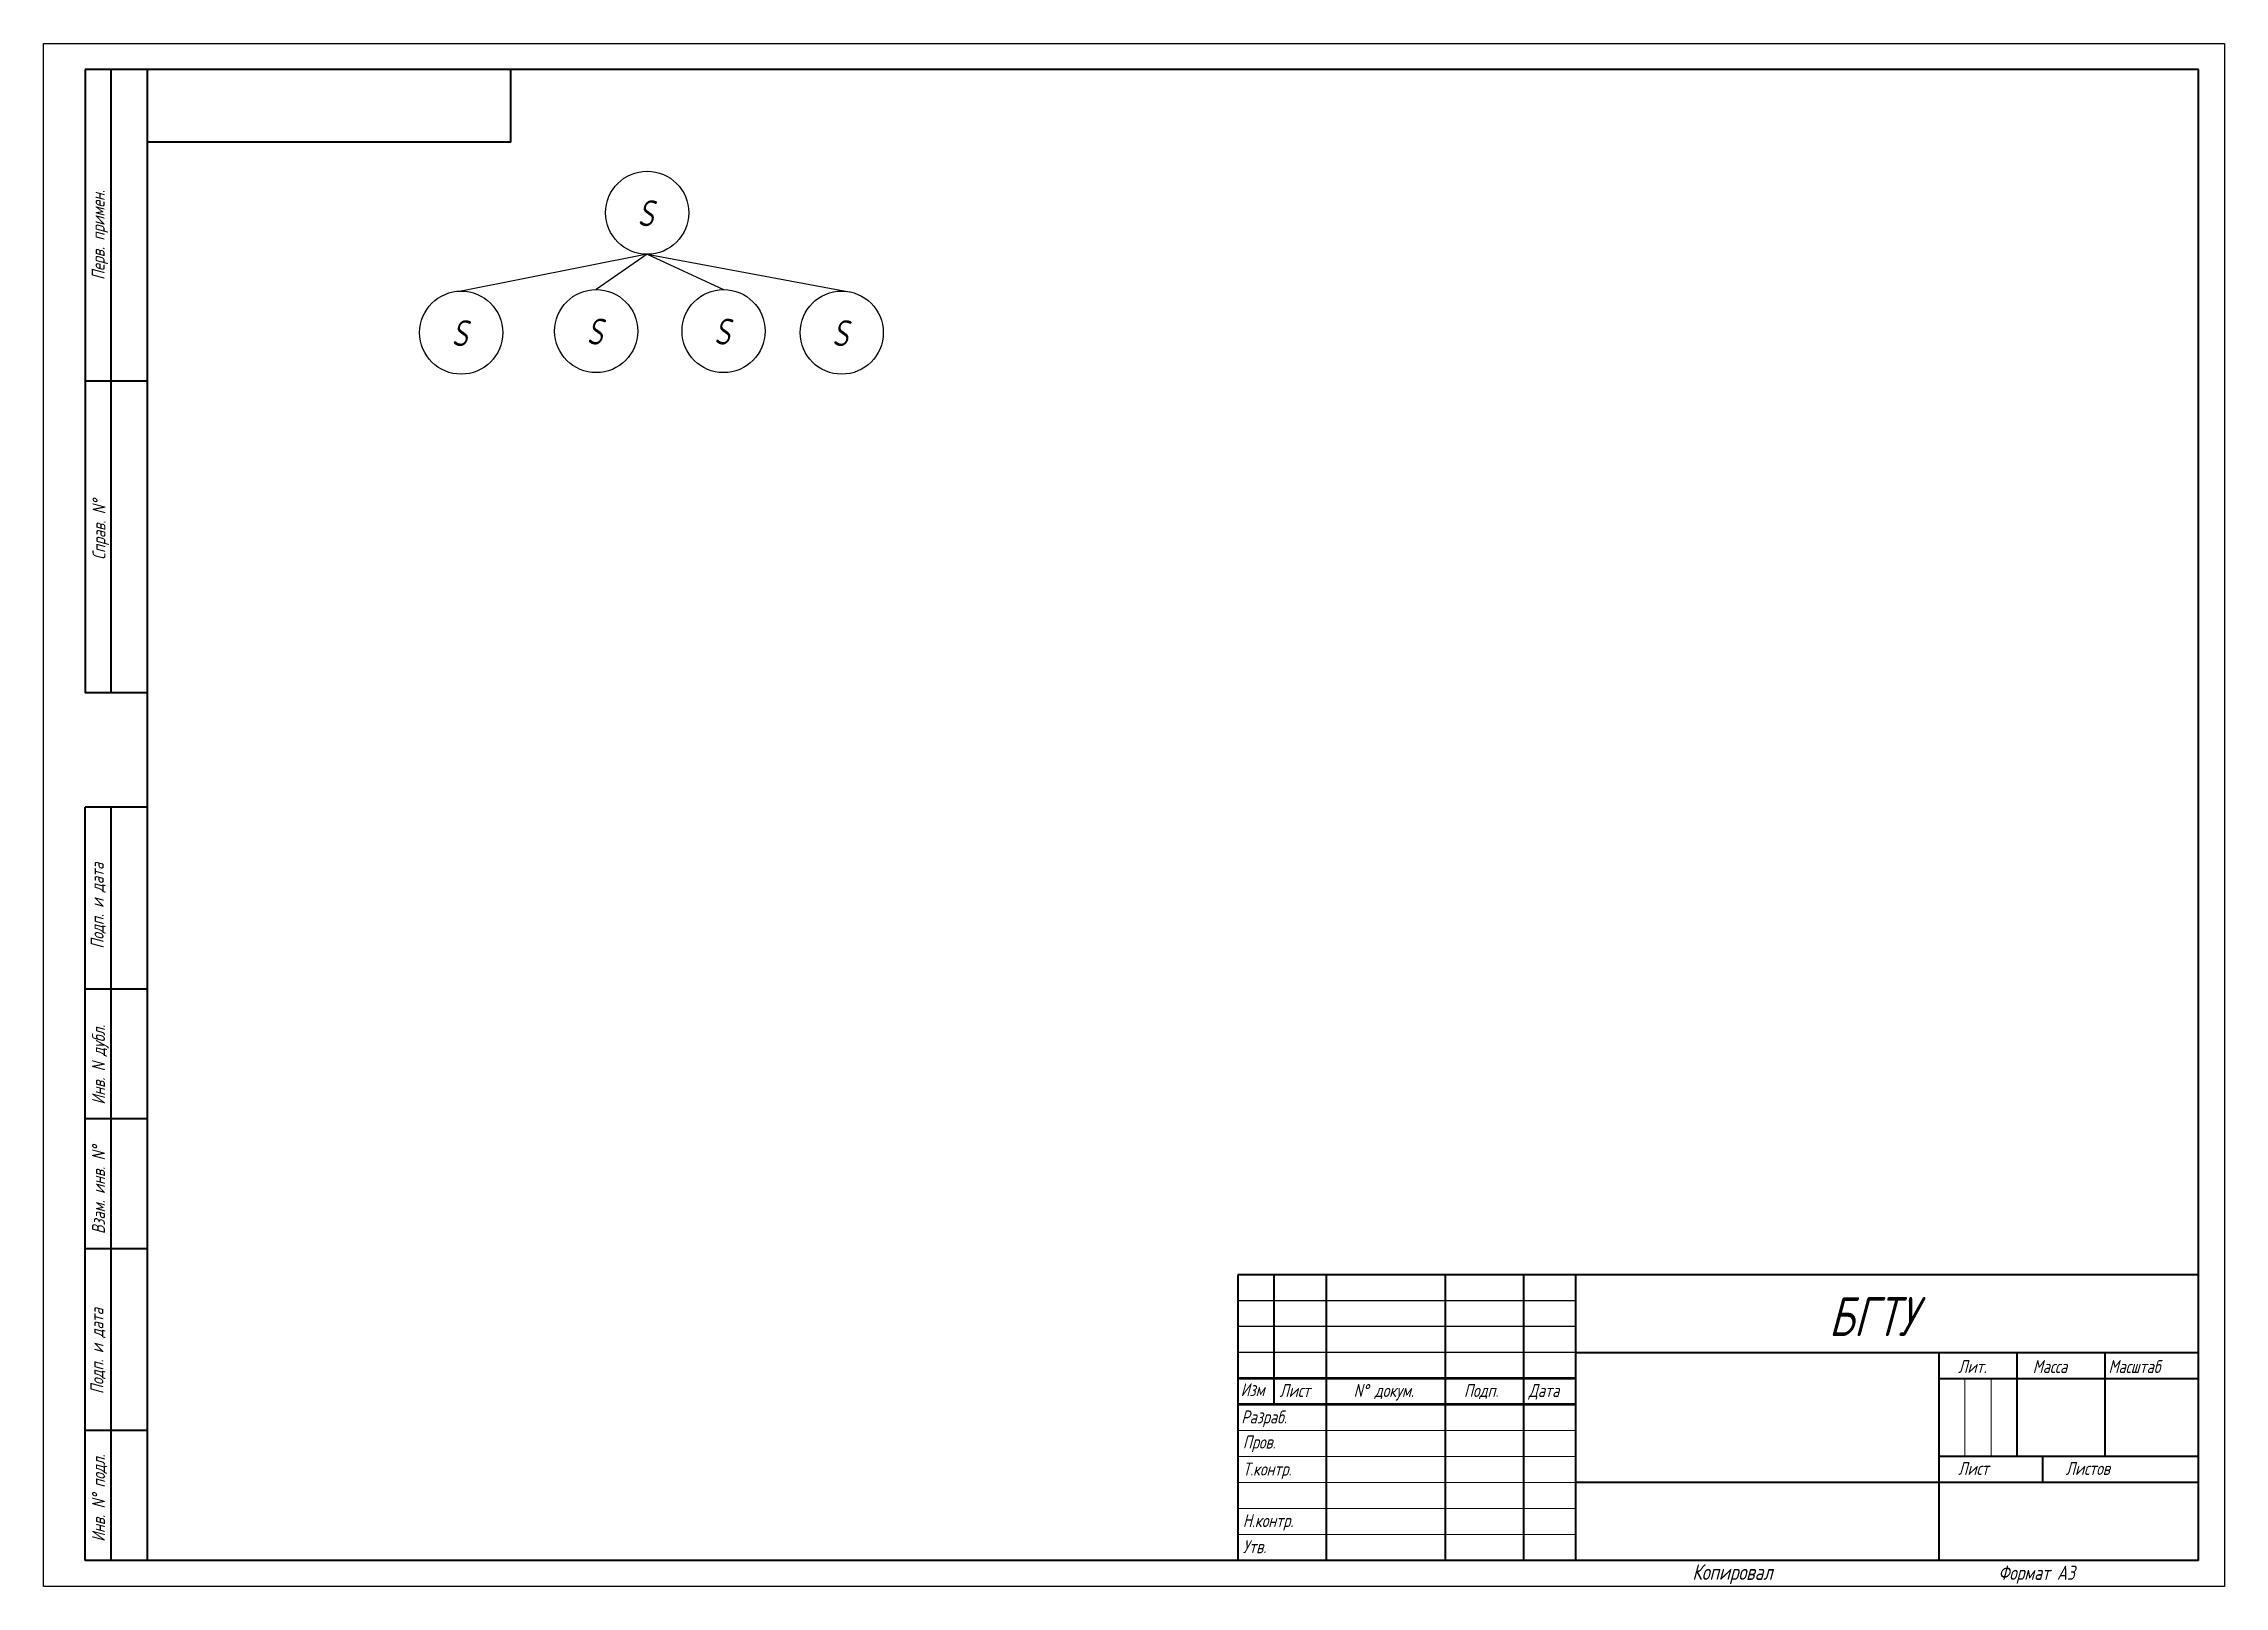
# Model space of a CAD drawing. Extents: x 2173 to 2593, y 74 to 371.
import ezdxf

# ---------------------------------------------------------------- set-up
doc = ezdxf.new("R2010")
doc.units = 0
doc.header["$MEASUREMENT"] = 0
doc.layers.get('0').update_dxf_attribs({"linetype": 'CONTINUOUS'})
doc.layers.add('KONTUR', color=7, linetype='CONTINUOUS')
for name, color, linetype, lineweight in [('Основная', 7, 'CONTINUOUS', 40), ('текст', 7, 'CONTINUOUS', 30), ('тонкая', 7, 'CONTINUOUS', 20)]:
    doc.layers.add(name, color=color, linetype=linetype, lineweight=lineweight)
doc.styles.add('стиль рамки', font='romans.shx', dxfattribs={"width": 0.75, "oblique": 15, "height": 3.5})

msp = doc.modelspace()

# ---------------------------------------------------------------- linework, layer by layer
for p, q in [((2288.78, 330.01), (2252.96, 322.93)), ((2288.78, 330.01), (2278.96, 323.23)), ((2288.78, 330.01), (2303.49, 323.23)), ((2288.78, 330.01), (2327.71, 322.8)), ((2467.54, 128.57), (2402.54, 128.57)), ((2467.54, 123.57), (2402.54, 123.57)), ((2467.54, 118.57), (2402.54, 118.57)), ((2537.54, 78.57), (2537.54, 78.57))]:
    msp.add_line(p, q)
at = {"lineweight": 50}
for p, q in [((2467.54, 113.57), (2402.54, 113.57)), ((2467.54, 108.57), (2402.54, 108.57))]:
    msp.add_line(p, q, dxfattribs=at)
for centre in [(2288.78, 338.01), (2252.96, 314.93), (2278.96, 315.23), (2303.49, 315.23), (2326.25, 314.93)]:
    msp.add_circle(centre, 8)
at = {"layer": 'KONTUR'}
for p, q in [((2172.54, 73.57), (2172.54, 370.57)), ((2172.54, 370.57), (2592.54, 370.57)), ((2592.54, 370.57), (2592.54, 73.57)), ((2592.54, 73.57), (2172.54, 73.57))]:
    msp.add_line(p, q, dxfattribs=at)
at = {"layer": 'Основная'}
for p, q in [((2180.54, 365.57), (2180.54, 245.57)), ((2587.54, 365.57), (2180.54, 365.57)), ((2185.54, 245.57), (2185.54, 365.57)), ((2192.54, 118.57), (2192.54, 365.57)), ((2262.54, 351.57), (2262.54, 365.57)), ((2587.54, 78.57), (2587.54, 365.57)), ((2262.54, 351.57), (2192.54, 351.57)), ((2192.54, 305.57), (2180.54, 305.57)), ((2192.54, 245.57), (2180.54, 245.57)), ((2180.54, 78.57), (2180.54, 223.57)), ((2192.54, 223.57), (2180.54, 223.57)), ((2185.54, 78.57), (2185.54, 223.57)), ((2192.54, 188.57), (2180.54, 188.57)), ((2192.54, 163.57), (2180.54, 163.57)), ((2192.54, 138.57), (2180.54, 138.57)), ((2402.54, 133.57), (2402.54, 78.57)), ((2587.54, 133.57), (2402.54, 133.57)), ((2409.54, 108.57), (2409.54, 133.57)), ((2419.54, 133.57), (2419.54, 78.57)), ((2442.54, 78.57), (2442.54, 133.57)), ((2457.54, 133.57), (2457.54, 78.57)), ((2467.54, 133.57), (2467.54, 78.57)), ((2192.54, 78.57), (2192.54, 118.57)), ((2467.54, 118.57), (2587.54, 118.57)), ((2537.54, 118.57), (2537.54, 78.57)), ((2552.54, 118.57), (2552.54, 98.57)), ((2569.54, 118.57), (2569.54, 98.57)), ((2537.54, 113.57), (2587.54, 113.57)), ((2192.54, 103.57), (2180.54, 103.57)), ((2587.54, 98.57), (2537.54, 98.57)), ((2557.54, 98.57), (2557.54, 93.57)), ((2587.54, 93.57), (2467.54, 93.57)), ((2587.54, 78.57), (2180.54, 78.57))]:
    msp.add_line(p, q, dxfattribs=at)
at = {"layer": 'тонкая'}
for p, q in [((2542.53, 113.36), (2542.53, 98.57)), ((2547.6, 113.36), (2547.6, 98.57)), ((2402.54, 103.57), (2467.54, 103.57)), ((2467.54, 98.57), (2402.54, 98.57)), ((2467.54, 93.57), (2402.54, 93.57))]:
    msp.add_line(p, q, dxfattribs=at)
for points in [[(2402.54, 88.57), (2467.54, 88.57)], [(2402.54, 83.57), (2467.54, 83.57)]]:
    msp.add_lwpolyline(points, dxfattribs=at)

# ---------------------------------------------------------------- texts
at = {"attachment_point": 1, "style": 'стиль рамки'}
for s, width, insert, char_height in [('S', 10.4587, (2286.88, 340.42), 5), ('S', 10.4587, (2251.06, 317.33), 5), ('S', 10.4587, (2277.07, 317.63), 5), ('S', 10.4587, (2301.6, 317.63), 5), ('S', 10.4587, (2324.35, 317.33), 5), ('\\P{\\H2.14286x;БГТУ}', 120, (2516.34, 135.1), 3.5)]:
    msp.add_mtext_dynamic_manual_height_columns(s, width=width, gutter_width=20, heights=[0], dxfattribs=dict(at, insert=insert, char_height=char_height))
at = {"layer": 'текст', "style": 'стиль рамки', "oblique": 15, "width": 0.75}
for s, p in [('Перв. примен.', (2184.29, 325.08)), ('Справ. N%%d', (2184.45, 271.2)), ('Подп. и дата', (2184.11, 196.34)), ('Инв. N дубл.', (2184.36, 166.32)), ('Взам. инв. N%%d', (2184.36, 141.39)), ('Подп. и дата', (2184.06, 110.6)), ('Инв. N%%d подл.', (2184.36, 82.14))]:
    msp.add_text(s, height=2.5, rotation=90, dxfattribs=at).set_placement(p)
for s, height, p in [('Лит.', 2.5, (2541.26, 114.64)), ('Масса', 2.5, (2555.63, 114.64)), ('Масштаб', 2.5, (2570.22, 114.64)), ('Изм', 2.5, (2403.08, 110.18)), ('Лист', 2.5, (2410.56, 110.03)), ('N%%d докум. ', 2.5, (2424.84, 110.03)), ('Подп.', 2.5, (2446.09, 110.03)), ('Дата', 2.5, (2458.55, 110.03)), ('Разраб.', 2.5, (2403.2, 104.93)), ('Пров.', 2.5, (2403.5, 100.1)), ('Т.контр.', 2.5, (2403.5, 94.9)), ('Лист', 2.5, (2541.26, 95.02)), ('Листов', 2.5, (2561.98, 95.02)), ('Н.контр.', 2.5, (2403.5, 84.98)), ('Утв.', 2.5, (2403.5, 79.96)), ('Копировал', 3, (2490.07, 74.82)), ('Формат А3', 2.75, (2549, 74.82))]:
    msp.add_text(s, height=height, dxfattribs=at).set_placement(p)

doc.saveas('drawing.dxf')
